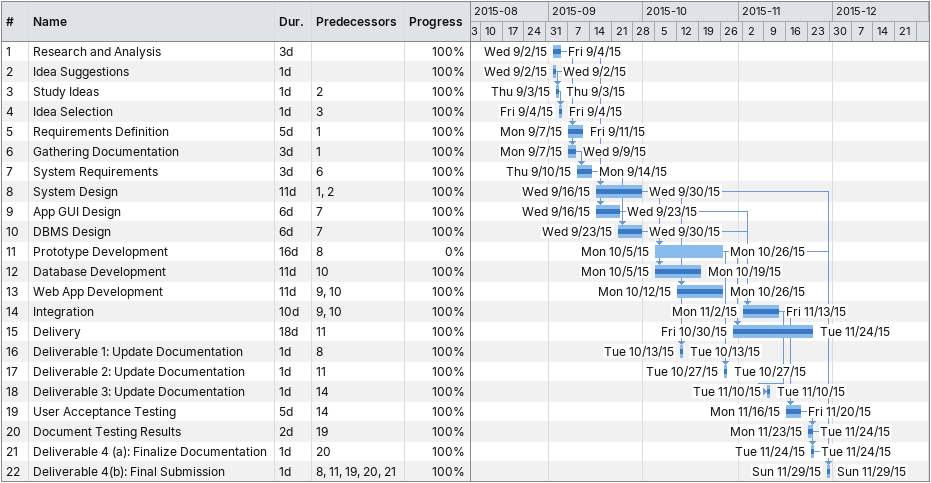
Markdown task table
| ID | Task | Duration | Start | Finish | Predecessors | % complete |
|---|---|---|---|---|---|---|
| 1 | Research and Analysis | 3d | 2015-09-02 | 2015-09-04 |  | 100 |
| 2 | Idea Suggestions | 1d | 2015-09-02 | 2015-09-02 |  | 100 |
| 3 | Study Ideas | 1d | 2015-09-03 | 2015-09-03 | 2 | 100 |
| 4 | Idea Selection | 1d | 2015-09-04 | 2015-09-04 | 3 | 100 |
| 5 | Requirements Definition | 5d | 2015-09-07 | 2015-09-11 | 1 | 100 |
| 6 | Gathering Documentation | 3d | 2015-09-07 | 2015-09-09 | 1 | 100 |
| 7 | System Requirements | 3d | 2015-09-10 | 2015-09-14 | 6 | 100 |
| 8 | System Design | 11d | 2015-09-16 | 2015-09-30 | 1, 2 | 100 |
| 9 | App GUI Design | 6d | 2015-09-16 | 2015-09-23 | 7 | 100 |
| 10 | DBMS Design | 6d | 2015-09-23 | 2015-09-30 | 7 | 100 |
| 11 | Prototype Development | 16d | 2015-10-05 | 2015-10-26 | 8 | 0 |
| 12 | Database Development | 11d | 2015-10-05 | 2015-10-19 | 10 | 100 |
| 13 | Web App Development | 11d | 2015-10-12 | 2015-10-26 | 9, 10 | 100 |
| 14 | Integration | 10d | 2015-11-02 | 2015-11-13 | 9, 10 | 100 |
| 15 | Delivery | 18d | 2015-10-30 | 2015-11-24 | 11 | 100 |
| 16 | Deliverable 1: Update Documentation | 1d | 2015-10-13 | 2015-10-13 | 8 | 100 |
| 17 | Deliverable 2: Update Documentation | 1d | 2015-10-27 | 2015-10-27 | 11 | 100 |
| 18 | Deliverable 3: Update Documentation | 1d | 2015-11-10 | 2015-11-10 | 14 | 100 |
| 19 | User Acceptance Testing | 5d | 2015-11-16 | 2015-11-20 | 14 | 100 |
| 20 | Document Testing Results | 2d | 2015-11-23 | 2015-11-24 | 19 | 100 |
| 21 | Deliverable 4 (a): Finalize Documentation | 1d | 2015-11-24 | 2015-11-24 | 20 | 100 |
| 22 | Deliverable 4(b): Final Submission | 1d | 2015-11-29 | 2015-11-29 | 8, 11, 19, 20, 21 | 100 |
